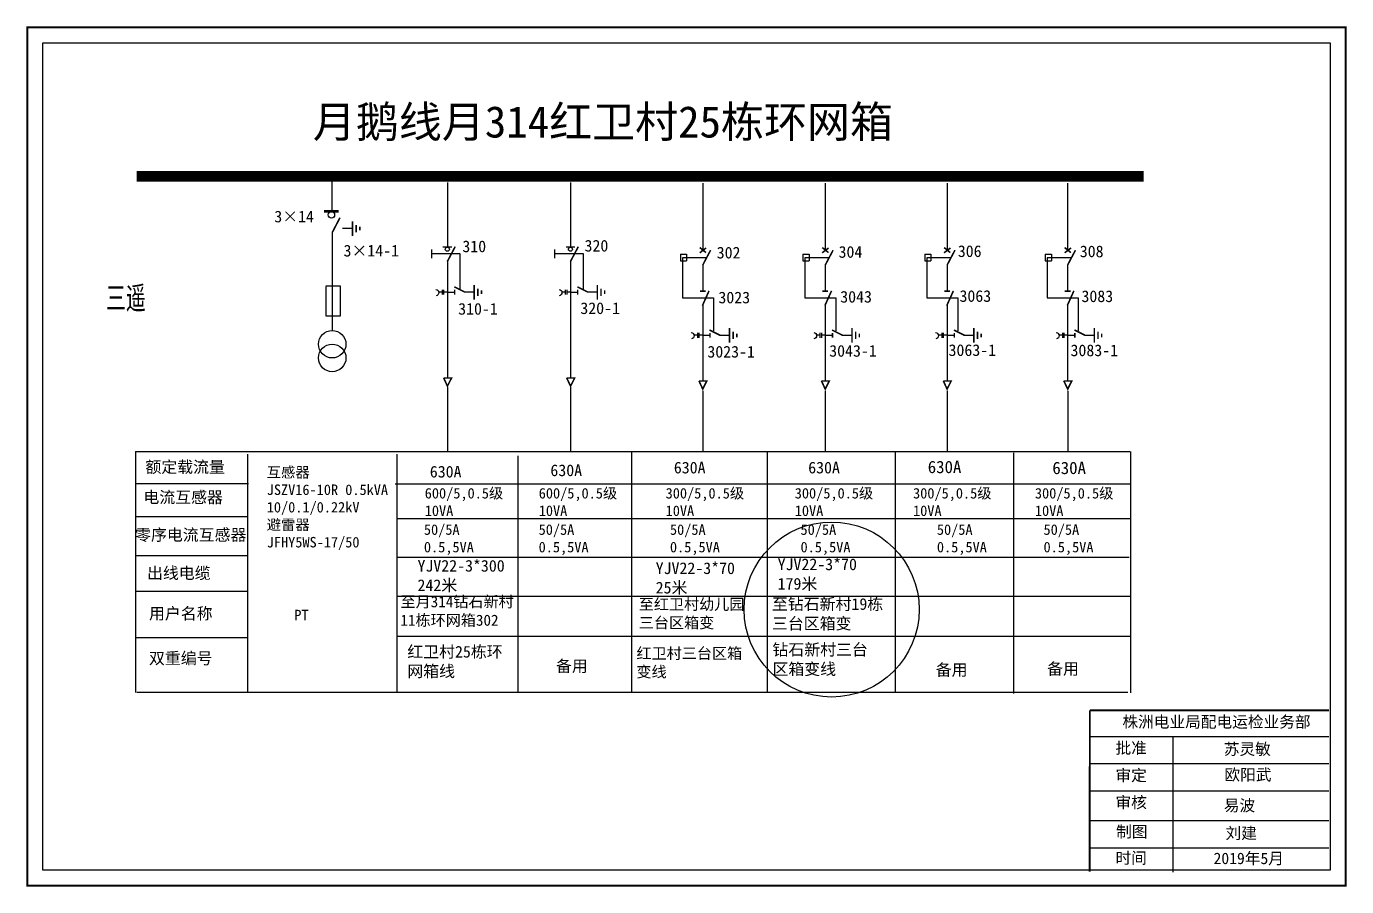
# Model space of a CAD drawing. Extents: x -186 to 211, y -164 to 97.
# Drawn here: x -185.6 to -60, y -163.7 to -81.9 of the extents above; entities that cross this region are included whole.
import ezdxf

# ---------------------------------------------------------------- set-up
doc = ezdxf.new("R2010")
doc.units = 0
doc.header["$LTSCALE"] = 0.774411
doc.linetypes.add('ACAD_ISO02W100', pattern=[15, 12, -3])
doc.linetypes.add('CENTER', pattern=[50.8, 31.75, -6.35, 6.35, -6.35])
doc.layers.get('0').update_dxf_attribs({"linetype": 'CONTINUOUS'})
doc.layers.add('2', color=7, linetype='CONTINUOUS')
doc.layers.add('3', color=7, linetype='CONTINUOUS')
doc.styles.add('hztxt_txtstyle_0.00_0_0', font='simkai.ttf')
doc.styles.add('hztxt_txtstyle_2.70_0_0', font='simkai.ttf', dxfattribs={"height": 2.7})
doc.styles.add('字体', font='', dxfattribs={"height": 2.5})
doc.styles.add('宋体', font='', dxfattribs={"width": 0.65})
doc.styles.get('字体').set_extended_font_data('SimSun')
doc.styles.get('宋体').set_extended_font_data('SimSun')

# ---------------------------------------------------------------- blocks, each defined once
blk = doc.blocks.new('JD')
for points in [[(-2, 0.2), (-2, -0.2), (2, 0.2), (2, -0.2)], [(1, -1.2), (1, -0.8), (-1, -1.2), (-1, -0.8)], [(-0.5, -1.8), (-0.5, -2.2), (0.5, -1.8), (0.5, -2.2)]]:
    blk.add_trace(points)

msp = doc.modelspace()

# ---------------------------------------------------------------- linework, layer by layer
at = {"color": 0}
for p, q in [((-156.53, -96.13), (-156.53, -99.42)), ((-145.55, -96.73), (-145.55, -102.84)), ((-133.83, -96.73), (-133.83, -102.84)), ((-121.24, -96.77), (-121.24, -103.18)), ((-109.58, -96.77), (-109.58, -103.18)), ((-97.98, -96.77), (-97.98, -103.18)), ((-86.51, -96.77), (-86.51, -103.18)), ((-156.51, -101.45), (-156.51, -110.78)), ((-155.53, -101.08), (-154.59, -101.08)), ((-145.55, -104.21), (-145.55, -115.31)), ((-133.83, -104.21), (-133.83, -115.31)), ((-123.37, -103.53), (-122.77, -103.53)), ((-123.37, -103.53), (-123.37, -104.19)), ((-123.37, -104.19), (-122.77, -104.19)), ((-122.77, -103.53), (-122.77, -104.19)), ((-111.71, -103.53), (-111.11, -103.53)), ((-111.71, -103.53), (-111.71, -104.19)), ((-111.71, -104.19), (-111.11, -104.19)), ((-111.11, -103.53), (-111.11, -104.19)), ((-100.11, -103.53), (-99.52, -103.53)), ((-100.11, -103.53), (-100.11, -104.19)), ((-100.11, -104.19), (-99.52, -104.19)), ((-99.52, -103.53), (-99.52, -104.19)), ((-88.64, -103.53), (-88.04, -103.53)), ((-88.64, -103.53), (-88.64, -104.19)), ((-88.64, -104.19), (-88.04, -104.19)), ((-88.04, -103.53), (-88.04, -104.19)), ((-121.24, -104.54), (-121.24, -107.02)), ((-109.58, -104.54), (-109.58, -107.02)), ((-97.98, -104.54), (-97.98, -107.02)), ((-86.51, -104.54), (-86.51, -107.02)), ((-145.55, -107.15), (-144.85, -107.15)), ((-143.95, -107.13), (-143.01, -107.13)), ((-133.83, -107.15), (-133.14, -107.15)), ((-132.23, -107.13), (-131.29, -107.13)), ((-121.24, -108.26), (-121.24, -115.56)), ((-109.58, -108.26), (-109.58, -115.56)), ((-97.98, -108.26), (-97.98, -115.56)), ((-86.51, -108.26), (-86.51, -115.56)), ((-121.24, -111.26), (-120.55, -111.26)), ((-119.65, -111.24), (-118.7, -111.24)), ((-109.58, -111.26), (-108.89, -111.26)), ((-107.99, -111.24), (-107.05, -111.24)), ((-97.98, -111.26), (-97.29, -111.26)), ((-96.39, -111.24), (-95.45, -111.24)), ((-86.51, -111.26), (-85.82, -111.26)), ((-84.91, -111.24), (-83.97, -111.24)), ((-164.47, -125.41), (-175.18, -125.41)), ((-164.51, -128.56), (-175.22, -128.56)), ((-164.51, -132.27), (-175.22, -132.27)), ((-164.55, -135.66), (-175.26, -135.66)), ((-164.51, -140.07), (-175.22, -140.07))]:
    msp.add_line(p, q, dxfattribs=at)
at = {"color": 0, "linetype": 'ACAD_ISO02W100'}
for p, q in [((-120.94, -103.88), (-123.18, -103.88)), ((-123.18, -103.88), (-123.18, -107.69)), ((-109.28, -103.88), (-111.52, -103.88)), ((-111.52, -103.88), (-111.52, -107.69)), ((-97.68, -103.88), (-99.92, -103.88)), ((-99.92, -103.88), (-99.92, -107.69)), ((-86.21, -103.88), (-88.45, -103.88)), ((-88.45, -103.88), (-88.45, -107.69)), ((-123.18, -107.69), (-120.22, -107.69)), ((-120.22, -107.69), (-120.22, -110.83)), ((-111.52, -107.69), (-108.57, -107.69)), ((-108.57, -107.69), (-108.57, -110.83)), ((-99.92, -107.69), (-96.97, -107.69)), ((-96.97, -107.69), (-96.97, -110.83)), ((-88.45, -107.69), (-85.49, -107.69)), ((-85.49, -107.69), (-85.49, -110.83))]:
    msp.add_line(p, q, dxfattribs=at)
at = {"color": 0, "linetype": 'CENTER'}
for p, q in [((-145.54, -116.2), (-145.54, -122.34)), ((-133.82, -116.2), (-133.82, -122.34)), ((-121.24, -116.55), (-121.24, -122.31)), ((-109.58, -116.55), (-109.58, -122.31)), ((-97.98, -116.55), (-97.98, -122.31)), ((-86.5, -116.55), (-86.5, -122.31))]:
    msp.add_line(p, q, dxfattribs=at)
at = {"color": 0, "linetype": 'Continuous'}
for p, q in [((-175.24, -122.33), (-80.58, -122.33)), ((-175.2, -145.27), (-175.2, -122.33)), ((-164.57, -122.57), (-164.57, -145.27)), ((-150.36, -122.57), (-150.36, -145.27)), ((-138.84, -122.73), (-138.84, -145.25)), ((-128.01, -122.37), (-128.01, -145.26)), ((-115.12, -122.37), (-115.12, -145.26)), ((-102.92, -122.39), (-102.92, -145.28)), ((-91.65, -122.46), (-91.65, -145.36)), ((-80.52, -122.34), (-80.52, -145.29)), ((-150.53, -125.39), (-80.54, -125.39)), ((-150.36, -128.69), (-80.52, -128.69)), ((-150.36, -132.37), (-80.64, -132.37)), ((-150.36, -136.1), (-80.45, -136.1)), ((-150.36, -139.89), (-80.54, -139.89)), ((-80.79, -145.27), (-175.12, -145.27)), ((-84.39, -149.44), (-61.64, -149.44)), ((-76.5, -149.44), (-76.5, -162.37)), ((-84.39, -152.03), (-61.64, -152.03)), ((-84.39, -154.62), (-61.64, -154.62)), ((-84.39, -157.45), (-61.64, -157.45)), ((-84.39, -160.04), (-61.64, -160.04))]:
    msp.add_line(p, q, dxfattribs=at)
at = {"color": 0, "linetype": 'Continuous', "const_width": 0.182}
msp.add_lwpolyline([(-185.53, -81.95), (-60.04, -81.95), (-60.04, -163.65), (-185.53, -163.65)], close=True, dxfattribs=at)
at = {"color": 0, "linetype": 'Continuous'}
msp.add_lwpolyline([(-184.05, -83.43), (-61.52, -83.43), (-61.52, -162.18), (-184.05, -162.18)], close=True, dxfattribs=at)
at = {"color": 0}
for points, const_width in [([(-175.12, -96.13), (-79.28, -96.13)], 0.998), ([(-157.28, -99.46), (-155.88, -99.46)], 0.238), ([(-156.51, -101.49), (-155.77, -100.07)], 0.15), ([(-145.99, -102.86), (-145.1, -102.86)], 0.15), ([(-145.55, -104.24), (-144.8, -102.82)], 0.15), ([(-134.27, -102.86), (-133.39, -102.86)], 0.15), ([(-133.83, -104.24), (-133.08, -102.82)], 0.15), ([(-121.52, -103.41), (-120.92, -102.95)], 0.15), ([(-121.52, -102.91), (-120.93, -103.39)], 0.15), ([(-109.86, -102.91), (-109.27, -103.39)], 0.15), ([(-109.87, -103.41), (-109.26, -102.95)], 0.15), ([(-98.26, -102.91), (-97.68, -103.39)], 0.15), ([(-98.27, -103.41), (-97.66, -102.95)], 0.15), ([(-86.79, -103.41), (-86.18, -102.95)], 0.15), ([(-86.79, -102.91), (-86.2, -103.39)], 0.15), ([(-121.24, -104.58), (-120.49, -103.16)], 0.15), ([(-109.58, -104.58), (-108.83, -103.16)], 0.15), ([(-97.98, -104.58), (-97.23, -103.16)], 0.15), ([(-86.51, -104.58), (-85.76, -103.16)], 0.15), ([(-144.89, -106.65), (-143.89, -107.15)], 0.15), ([(-133.17, -106.65), (-132.18, -107.15)], 0.15), ([(-144.85, -106.92), (-144.85, -107.38)], 0.15), ([(-133.14, -106.92), (-133.14, -107.38)], 0.15), ([(-121.51, -107.06), (-120.95, -107.06)], 0.15), ([(-121.27, -108.44), (-120.64, -107.03)], 0.15), ([(-109.85, -107.06), (-109.3, -107.06)], 0.15), ([(-109.61, -108.44), (-108.98, -107.03)], 0.15), ([(-98.25, -107.06), (-97.7, -107.06)], 0.15), ([(-98.01, -108.44), (-97.38, -107.03)], 0.15), ([(-86.78, -107.06), (-86.22, -107.06)], 0.15), ([(-86.54, -108.44), (-85.91, -107.03)], 0.15), ([(-120.59, -110.76), (-119.59, -111.26)], 0.15), ([(-120.55, -111.03), (-120.55, -111.49)], 0.15), ([(-108.93, -110.76), (-107.93, -111.26)], 0.15), ([(-108.89, -111.03), (-108.89, -111.49)], 0.15), ([(-97.33, -110.76), (-96.33, -111.26)], 0.15), ([(-97.29, -111.03), (-97.29, -111.49)], 0.15), ([(-85.85, -110.76), (-84.86, -111.26)], 0.15), ([(-85.82, -111.03), (-85.82, -111.49)], 0.15), ([(-145.91, -115.33), (-145.15, -115.33), (-145.54, -116.1), (-145.9, -115.32)], 0.15), ([(-134.2, -115.33), (-133.43, -115.33), (-133.82, -116.1), (-134.19, -115.32)], 0.15), ([(-121.61, -115.61), (-120.85, -115.61), (-121.24, -116.38), (-121.6, -115.6)], 0.15), ([(-109.95, -115.61), (-109.19, -115.61), (-109.58, -116.38), (-109.94, -115.6)], 0.15), ([(-98.35, -115.61), (-97.59, -115.61), (-97.98, -116.38), (-98.34, -115.6)], 0.15), ([(-86.87, -115.61), (-86.11, -115.61), (-86.5, -116.38), (-86.87, -115.6)], 0.15)]:
    msp.add_lwpolyline(points, dxfattribs=dict(at, const_width=const_width))
for points in [[(-147.06, -103.09), (-147.06, -103.92)], [(-135.34, -103.09), (-135.34, -103.92)], [(-157.11, -106.62), (-157.11, -109.42), (-155.72, -109.42), (-155.72, -106.59), (-157.11, -106.59)], [(-146.05, -107.15), (-146.36, -107.15)], [(-146.05, -106.94), (-146.05, -107.39)], [(-145.91, -106.94), (-145.91, -107.39)], [(-145.55, -107.15), (-145.91, -107.15)], [(-134.33, -107.15), (-134.65, -107.15)], [(-134.33, -106.94), (-134.33, -107.39)], [(-134.19, -106.94), (-134.19, -107.39)], [(-133.83, -107.15), (-134.19, -107.15)], [(-121.74, -111.25), (-122.06, -111.25)], [(-121.74, -111.04), (-121.74, -111.5)], [(-121.6, -111.04), (-121.6, -111.5)], [(-121.24, -111.25), (-121.6, -111.25)], [(-110.08, -111.25), (-110.4, -111.25)], [(-110.08, -111.04), (-110.08, -111.5)], [(-109.94, -111.04), (-109.94, -111.5)], [(-109.58, -111.25), (-109.94, -111.25)], [(-98.49, -111.25), (-98.8, -111.25)], [(-98.49, -111.04), (-98.49, -111.5)], [(-98.35, -111.04), (-98.35, -111.5)], [(-97.98, -111.25), (-98.35, -111.25)], [(-87.01, -111.25), (-87.33, -111.25)], [(-87.01, -111.04), (-87.01, -111.5)], [(-86.87, -111.04), (-86.87, -111.5)], [(-86.51, -111.25), (-86.87, -111.25)]]:
    msp.add_lwpolyline(points, dxfattribs=at)
at = {"color": 0, "linetype": 'ACAD_ISO02W100'}
for points in [[(-144.32, -106.92), (-144.32, -103.51), (-147.06, -103.51)], [(-132.6, -106.92), (-132.6, -103.51), (-135.34, -103.51)]]:
    msp.add_lwpolyline(points, dxfattribs=at)
at = {"color": 0}
for points in [[(-146.63, -106.89, -0.877934), (-146.62, -107.5)], [(-134.92, -106.89, -0.877934), (-134.9, -107.5)], [(-122.33, -110.99, -0.877934), (-122.32, -111.6)], [(-110.67, -110.99, -0.877934), (-110.66, -111.6)], [(-99.07, -110.99, -0.877934), (-99.06, -111.6)], [(-87.59, -110.99, -0.877934), (-87.58, -111.6)]]:
    msp.add_lwpolyline(points, format="xyb", dxfattribs=at)
at = {"color": 0, "linetype": 'Continuous', "const_width": 0.182}
for points in [[(-84.39, -146.96), (-84.41, -162.33)], [(-84.39, -146.96), (-61.64, -146.96)]]:
    msp.add_lwpolyline(points, dxfattribs=at)
at = {"color": 0}
for centre, radius in [((-156.58, -99.8), 0.305), ((-145.55, -103.07), 0.192), ((-133.83, -103.07), 0.192)]:
    msp.add_circle(centre, radius, dxfattribs=at)
at = {"color": 1, "linetype": 'Continuous'}
msp.add_circle((-108.97, -137.37), 8.33, dxfattribs=at)
at = {"layer": '2', "color": 0}
for centre in [(-156.51, -112.11), (-156.51, -113.42)]:
    msp.add_circle(centre, 1.31, dxfattribs=at)

# ---------------------------------------------------------------- block references
at = {"color": 0, "xscale": 0.3494655254594932, "yscale": 0.3494655254594932, "zscale": 0.3494655254595134, "rotation": 90}
for p in [(-154.58, -101.11), (-143, -107.16), (-131.28, -107.16), (-118.69, -111.27), (-107.03, -111.27), (-95.44, -111.27), (-83.96, -111.27)]:
    msp.add_blockref('JD', p, dxfattribs=at)

# ---------------------------------------------------------------- texts
at = {"color": 0, "linetype": 'Continuous', "style": 'hztxt_txtstyle_2.70_0_0'}
for s, p in [('3×14', (-162.02, -100.51)), ('3×14-1', (-155.43, -103.76)), ('310', (-144.12, -103.35)), ('320', (-132.49, -103.29)), ('302', (-119.91, -103.95)), ('304', (-108.31, -103.88)), ('306', (-96.96, -103.81)), ('308', (-85.35, -103.83)), ('3023', (-119.75, -108.22)), ('3043', (-108.15, -108.15)), ('3063', (-96.8, -108.08)), ('3083', (-85.19, -108.1)), ('310-1', (-144.52, -109.3)), ('320-1', (-132.89, -109.24)), ('3023-1', (-120.8, -113.38)), ('3043-1', (-109.2, -113.3)), ('3063-1', (-97.84, -113.23)), ('3083-1', (-86.23, -113.25))]:
    msp.add_text(s, height=1.109, dxfattribs=at).set_placement(p)
at = {"color": 0, "linetype": 'Continuous', "attachment_point": 1}
for s, insert, char_height, width, style in [('月鹅线月314红卫村25栋环网箱', (-158.35, -89.44), 3, 90.5642, '字体'), ('{\\fSimSun|b0|i0|c134|p2;额定载流量}', (-174.29, -123.24), 1.1094, 17.8852, 'hztxt_txtstyle_2.70_0_0'), ('\\A1;{\\fSimSun|b0|i0|c134|p2;互感器\\PJSZV16-10R 0.5kVA\\P10/0.1/0.22kV\\P避雷器\\PJFHY5WS-17/50}', (-162.74, -123.8), 0.9985, 18.4113, 'hztxt_txtstyle_2.70_0_0'), ('{\\fSimSun|b0|i0|c134|p2;630A}', (-147.22, -123.69), 1.1094, 17.8852, 'hztxt_txtstyle_2.70_0_0'), ('{\\fSimSun|b0|i0|c134|p2;630A}', (-135.74, -123.56), 1.1094, 17.8852, 'hztxt_txtstyle_2.70_0_0'), ('{\\fSimSun|b0|i0|c134|p2;630A}', (-123.99, -123.3), 1.1094, 17.8852, 'hztxt_txtstyle_2.70_0_0'), ('{\\fSimSun|b0|i0|c134|p2;630A}', (-111.2, -123.3), 1.1094, 17.8852, 'hztxt_txtstyle_2.70_0_0'), ('{\\fSimSun|b0|i0|c134|p2;630A}', (-99.82, -123.21), 1.1757, 9.454, 'hztxt_txtstyle_0.00_0_0'), ('{\\fSimSun|b0|i0|c134|p2;630A}', (-87.96, -123.3), 1.1757, 9.454, 'hztxt_txtstyle_0.00_0_0'), ('\\A1;{\\fSimSun|b0|i0|c134|p2;600/5,0.5级\\P10VA}', (-147.7, -125.8), 0.9985, 18.4113, 'hztxt_txtstyle_2.70_0_0'), ('\\A1;{\\fSimSun|b0|i0|c134|p2;600/5,0.5级\\P10VA}', (-136.85, -125.8), 0.9985, 18.4113, 'hztxt_txtstyle_2.70_0_0'), ('\\A1;{\\fSimSun|b0|i0|c134|p2;300/5,0.5级\\P10VA}', (-124.77, -125.8), 0.9985, 18.4113, 'hztxt_txtstyle_2.70_0_0'), ('\\A1;{\\fSimSun|b0|i0|c134|p2;300/5,0.5级\\P10VA}', (-112.48, -125.8), 0.9985, 18.4113, 'hztxt_txtstyle_2.70_0_0'), ('\\A1;{\\fSimSun|b0|i0|c134|p2;300/5,0.5级\\P10VA}', (-101.22, -125.8), 0.9985, 18.4113, 'hztxt_txtstyle_2.70_0_0'), ('\\A1;{\\fSimSun|b0|i0|c134|p2;300/5,0.5级\\P10VA}', (-89.62, -125.8), 0.9985, 18.4113, 'hztxt_txtstyle_2.70_0_0'), ('{\\fSimSun|b0|i0|c134|p2;电流互感器}', (-174.48, -126.12), 1.1094, 17.8852, 'hztxt_txtstyle_2.70_0_0'), ('{\\fSimSun|b0|i0|c134|p2;50/5A\\P0.5,5VA}', (-147.78, -129.26), 0.9985, 17.8852, 'hztxt_txtstyle_2.70_0_0'), ('{\\fSimSun|b0|i0|c134|p2;50/5A\\P0.5,5VA}', (-136.86, -129.26), 0.9985, 17.8852, 'hztxt_txtstyle_2.70_0_0'), ('{\\fSimSun|b0|i0|c134|p2;50/5A\\P0.5,5VA}', (-124.36, -129.26), 0.9985, 17.8852, 'hztxt_txtstyle_2.70_0_0'), ('{\\fSimSun|b0|i0|c134|p2;50/5A\\P0.5,5VA}', (-111.93, -129.26), 0.9985, 17.8852, 'hztxt_txtstyle_2.70_0_0'), ('{\\fSimSun|b0|i0|c134|p2;50/5A\\P0.5,5VA}', (-98.95, -129.26), 0.9985, 17.8852, 'hztxt_txtstyle_2.70_0_0'), ('{\\fSimSun|b0|i0|c134|p2;50/5A\\P0.5,5VA}', (-88.8, -129.26), 0.9985, 17.8852, 'hztxt_txtstyle_2.70_0_0'), ('{\\fSimSun|b0|i0|c134|p2;零序电流互感器}', (-175.27, -129.7), 1.1094, 17.8852, 'hztxt_txtstyle_2.70_0_0'), ('{\\fSimSun|b0|i0|c134|p2;出线电缆}', (-174.14, -133.34), 1.1094, 17.8852, 'hztxt_txtstyle_2.70_0_0'), ('{\\fSimSun|b0|i0|c134|p2;YJV22-3*300\\P242米}', (-148.39, -132.65), 1.1094, 17.8852, 'hztxt_txtstyle_2.70_0_0'), ('{\\fSimSun|b0|i0|c134|p2;YJV22-3*70\\P25米}', (-125.72, -132.88), 1.1094, 17.8852, 'hztxt_txtstyle_2.70_0_0'), ('{\\fSimSun|b0|i0|c134|p2;YJV22-3*70\\P179米}', (-114.11, -132.51), 1.1094, 17.8852, 'hztxt_txtstyle_2.70_0_0'), ('{\\fSimSun|b0|i0|c134|p2;至月314钻石新村11栋环网箱302}', (-150.01, -136.1), 1.0539, 11.4381, 'hztxt_txtstyle_2.70_0_0'), ('{\\fSimSun|b0|i0|c134|p2;至红卫村幼儿园三台区箱变}', (-127.33, -136.34), 1.0539, 11.4381, 'hztxt_txtstyle_2.70_0_0'), ('{\\fSimSun|b0|i0|c134|p2;至钻石新村19栋三台区箱变}', (-114.65, -136.29), 1.1094, 11.7151, 'hztxt_txtstyle_2.70_0_0'), ('{\\fSimSun|b0|i0|c134|p2;用户名称}', (-173.95, -137.19), 1.1094, 17.8852, 'hztxt_txtstyle_2.70_0_0'), ('{\\fSimSun|b0|i0|c134|p2;PT}', (-160.12, -137.39), 1.0024, 7.7986, 'hztxt_txtstyle_0.00_0_0'), ('{\\fSimSun|b0|i0|c134|p2;红卫村25栋环网箱线}', (-149.36, -140.83), 1.1094, 10.274, 'hztxt_txtstyle_2.70_0_0'), ('{\\fSimSun|b0|i0|c134|p2;钻石新村三台区箱变线}', (-114.6, -140.63), 1.1094, 10.274, 'hztxt_txtstyle_2.70_0_0'), ('{\\fSimSun|b0|i0|c134|p2;双重编号}', (-173.95, -141.45), 1.1094, 17.8852, 'hztxt_txtstyle_2.70_0_0'), ('{\\fSimSun|b0|i0|c134|p2;红卫村三台区箱变线}', (-127.55, -141.01), 1.0539, 11.4381, 'hztxt_txtstyle_2.70_0_0'), ('{\\fSimSun|b0|i0|c134|p2;备用}', (-135.21, -142.19), 1.1094, 17.8852, 'hztxt_txtstyle_2.70_0_0'), ('{\\fSimSun|b0|i0|c134|p2;备用}', (-99.06, -142.55), 1.1094, 17.8852, 'hztxt_txtstyle_2.70_0_0'), ('{\\fSimSun|b0|i0|c134|p2;备用}', (-88.46, -142.45), 1.1094, 17.8852, 'hztxt_txtstyle_2.70_0_0'), ('株洲电业局配电运检业务部', (-81.29, -147.51), 1.0944, 29.9201, '字体'), ('{\\fKaiTi_GB2312|b0|i0|c134|p49;批准}', (-81.95, -150), 1.0944, 8.5588, '字体'), ('苏灵敏', (-71.64, -150.1), 1.094, 8.5588, '字体'), ('\\f\uffbfﾬￌﾣﾤ_GB2312|b0|i0|c134|p49;审定', (-81.95, -152.6), 1.0944, 8.5588, '字体'), ('欧阳武', (-71.58, -152.54), 1.094, 8.5588, '字体'), ('\\f\uffbfﾬￌﾣﾤ_GB2312|b0|i0|c134|p49;审核', (-81.95, -155.18), 1.0944, 8.5588, '字体'), ('易波', (-71.64, -155.47), 1.094, 8.5588, '字体'), ('\\f\uffbfﾬￌﾣﾤ_GB2312|b0|i0|c134|p49;制图', (-81.89, -157.96), 1.0944, 8.5588, '字体'), ('刘建', (-71.48, -158.11), 1.094, 8.5588, '字体'), ('\\f\uffbfﾬￌﾣﾤ_GB2312|b0|i0|c134|p49;时间', (-81.95, -160.47), 1.0944, 8.5588, '字体'), ('2019年5月', (-72.62, -160.51), 1.094, 16.0081, '字体')]:
    msp.add_mtext(s, dxfattribs=dict(at, insert=insert, char_height=char_height, width=width, style=style))
at = {"layer": '3', "color": 0, "style": '宋体', "width": 0.65}
msp.add_text('三遥', height=2.143, dxfattribs=at).set_placement((-178.05, -108.78, -0.03))

doc.saveas('drawing.dxf')
